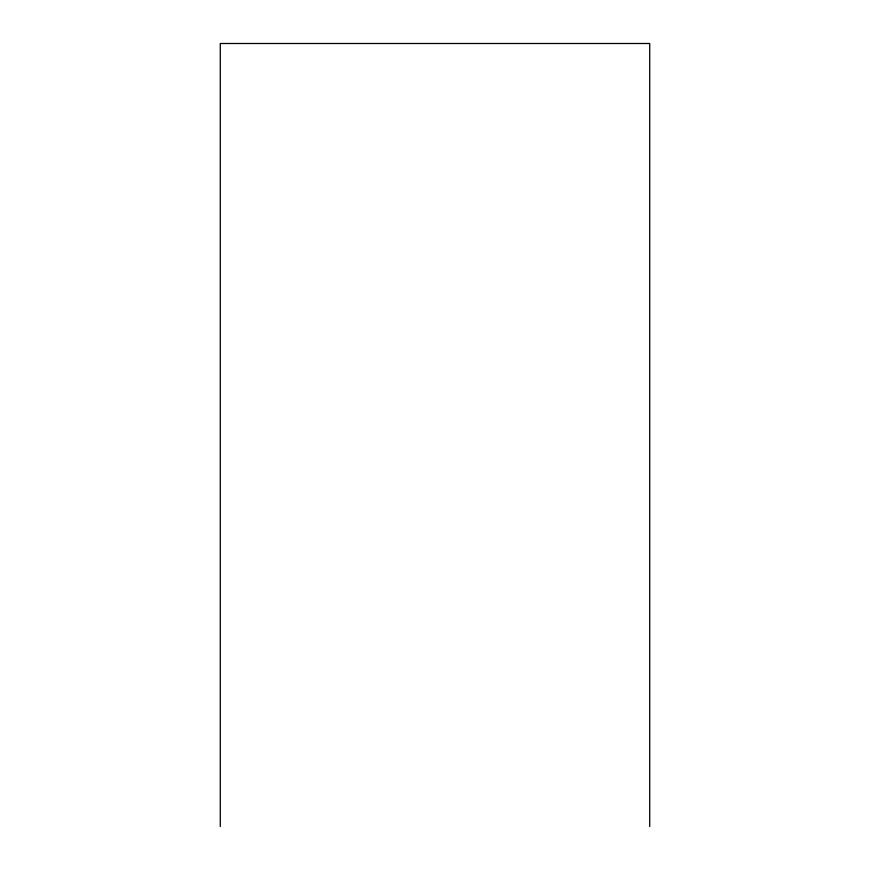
<?xml version="1.0" encoding="UTF-8"?>
<svg xmlns="http://www.w3.org/2000/svg" width="870" height="870" viewBox="0 0 870 870"><rect width="100%" height="100%" fill="white"/><g stroke="black" fill="none" stroke-linecap="round" stroke-linejoin="round"><path stroke-width="1.3" d="M649.716 826.5L649.716 43.5L220.284 43.5L220.284 826.5"/></g></svg>
